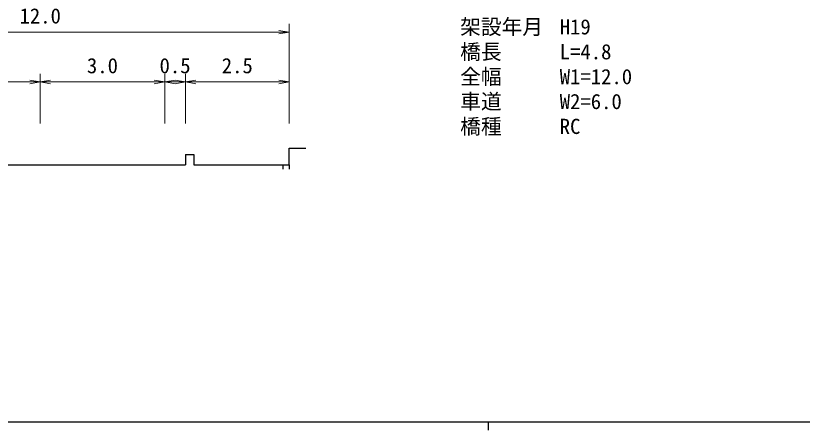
# Model space of a CAD drawing. Units: millimetres, scale not verified, with parts at other scales. Extents: x 40000 to 680000, y 20000 to 380000.
# Drawn here: x 211050 to 305837, y 204000 to 253988 of the extents above; entities that cross this region are included whole.
import ezdxf
from ezdxf.enums import TextEntityAlignment as Align

# ---------------------------------------------------------------- set-up
doc = ezdxf.new("R2010")
doc.units = ezdxf.units.MM
doc.header["$LTSCALE"] = 1000
for name, color, linetype, lineweight in [('M-BGD', 7, 'Continuous', 25), ('M-STR-HTXT', 7, 'Continuous', 13), ('M-TTL-BAND', 7, 'Continuous', 25)]:
    doc.layers.add(name, color=color, linetype=linetype, lineweight=lineweight)
doc.styles.add('ＭＳ ゴシック', font='')
doc.styles.get('ＭＳ ゴシック').set_extended_font_data('MS Gothic')

msp = doc.modelspace()

# ---------------------------------------------------------------- linework, layer by layer
at = {"layer": 'M-BGD'}
for p, q in [((231500, 237250), (231500, 236000)), ((231500, 237250), (232500, 237250)), ((232500, 237250), (232500, 236000)), ((196500, 236000), (231500, 236000)), ((232500, 236000), (244000, 236000)), ((243250, 236000), (243250, 235500)), ((244000, 236000), (244000, 235500))]:
    msp.add_line(p, q, dxfattribs=at)
msp.add_lwpolyline([(244000, 236000), (244000, 238000), (246000, 238000)], dxfattribs=at)
at = {"layer": 'M-STR-HTXT'}
for p, q in [((244000, 252000), (242750, 252208)), ((244000, 241000), (244000, 253000)), ((199000, 252000), (214000, 252000)), ((214000, 252000), (229000, 252000)), ((229000, 252000), (231500, 252000)), ((231500, 252000), (244000, 252000)), ((244000, 252000), (242750, 251792)), ((214000, 241000), (214000, 247000)), ((229000, 241000), (229000, 247000)), ((231500, 241000), (231500, 247000)), ((199000, 246000), (214000, 246000)), ((214000, 246000), (212750, 246208)), ((214000, 246000), (212750, 245792)), ((214000, 246000), (215250, 246208)), ((214000, 246000), (215250, 245792)), ((214000, 246000), (229000, 246000)), ((229000, 246000), (227750, 246208)), ((229000, 246000), (227750, 245792)), ((229000, 246000), (230250, 246208)), ((229000, 246000), (230250, 245792)), ((229000, 246000), (231500, 246000)), ((231500, 246000), (230250, 246208)), ((231500, 246000), (230250, 245792)), ((231500, 246000), (232750, 246208)), ((231500, 246000), (232750, 245792)), ((231500, 246000), (244000, 246000)), ((244000, 246000), (242750, 246208)), ((244000, 246000), (242750, 245792))]:
    msp.add_line(p, q, dxfattribs=at)
at = {"layer": 'M-TTL-BAND'}
for p, q in [((40000, 205000), (579000, 205000)), ((268000, 205000), (268000, 204000))]:
    msp.add_line(p, q, dxfattribs=at)

# ---------------------------------------------------------------- texts
at = {"layer": 'M-STR-HTXT', "style": 'ＭＳ ゴシック'}
for s, p in [('12.0', (214000, 252500)), ('3.0', (221500, 246500)), ('0.5', (230250, 246500)), ('2.5', (237750, 246500))]:
    msp.add_text(s, height=1833, dxfattribs=at).set_placement(p, align=Align.BOTTOM_CENTER)
for s, p in [('架設年月', (264606, 251179)), ('H19', (276606, 251179)), ('橋長', (264606, 248179)), ('L=4.8', (276606, 248179)), ('全幅', (264606, 245179)), ('W1=12.0', (276606, 245179)), ('車道', (264606, 242179)), ('W2=6.0', (276606, 242179)), ('橋種', (264606, 239179)), ('RC', (276606, 239179))]:
    msp.add_text(s, height=1833, dxfattribs=at).set_placement(p, align=Align.BOTTOM_LEFT)

doc.saveas('drawing.dxf')
